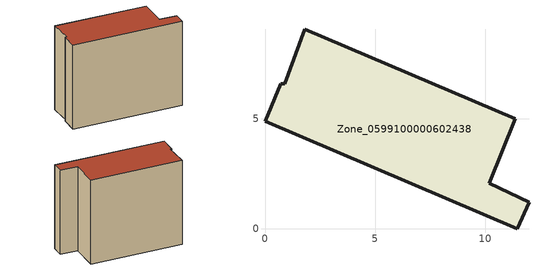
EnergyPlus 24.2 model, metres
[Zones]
Zone_0599100000602438
 floor ground (C_G): 0.91,6.58 1.79,9.07 11.36,5 10.17,2.07 11.98,1.22 11.45,0 0,4.88 0.72,6.6 z0
 wall outside (C_F): 11.45,0 11.98,1.22 10.17,2.07 11.36,5 1.79,9.07 0.91,6.58 0.72,6.6 0,4.88 11.45,0 z0:9.93
 roof outside (C_R): 1.79,9.07 0.91,6.58 0.72,6.6 0,4.88 11.45,0 11.98,1.22 10.17,2.07 11.36,5 z9.93
[BUILDING]
Pand.0599100000602438: North Axis=0; Terrain=City; Loads Convergence Tolerance Value=0.04; Temperature Convergence Tolerance Value=0.4; Solar Distribution=FullExterior; Maximum Number of Warmup Days=25; Minimum Number of Warmup Days=1
[Site:Location]
Rotterdam.The.Hague.AP_ZH_NLD Design_Conditions: Latitude=51.96; Longitude=4.45; Time Zone=1; Elevation=-4.5
[SITE:GROUNDTEMPERATURE:BUILDINGSURFACE]
18, 18, 18, 18, 18, 18, 18, 18, 18, 18, 18, 18
[MATERIAL] Thermal Absorptance=0.9; Solar Absorptance=0.7; Visible Absorptance=0.7
Name | Roughness | Thickness | Conductivity | Density | Specific Heat
G.TI.1946 | MediumSmooth | 0.15 | 1 | 540 | 1210
F.TI.1946 | Rough | 0.3 | 0.857143 | 1920 | 840
R.TI.1946 | MediumRough | 0.2 | 0.1 | 1500 | 1000
[CONSTRUCTION]
C_G: G.TI.1946
C_F: F.TI.1946
C_R: R.TI.1946
[ZONE]
Zone_0599100000602438: Type=1; Multiplier=1; Ceiling Height=Autocalculate; Volume=Autocalculate; Floor Area=autocalculate; Part of Total Floor Area=Yes
[ZONEINFILTRATION:DESIGNFLOWRATE]
Infil_Zone_0599100000602438: Zone or ZoneList or Space or SpaceList=Zone_0599100000602438; Schedule=AlwaysOn; Design Flow Rate Calculation Method=Flow/Area; Flow Rate per Floor Area=0.003; Constant Term Coefficient=1; Temperature Term Coefficient=0; Velocity Term Coefficient=0; Velocity Squared Term Coefficient=0
[HVACTEMPLATE:ZONE:IDEALLOADSAIRSYSTEM]
Zone_0599100000602438: Maximum Heating Supply Air Temperature=50; Minimum Cooling Supply Air Temperature=13; Maximum Heating Supply Air Humidity Ratio=0.0156; Minimum Cooling Supply Air Humidity Ratio=0.0077; Heating Limit=NoLimit; Cooling Limit=NoLimit; Dehumidification Control Type=ConstantSensibleHeatRatio; Cooling Sensible Heat Ratio=0.7; Dehumidification Setpoint=60; Humidification Control Type=None; Humidification Setpoint=30; Outdoor Air Method=None; Outdoor Air Flow Rate per Person=0.00944; Outdoor Air Flow Rate per Zone Floor Area=0; Outdoor Air Flow Rate per Zone=0; Demand Controlled Ventilation Type=None; Outdoor Air Economizer Type=NoEconomizer; Heat Recovery Type=None; Sensible Heat Recovery Effectiveness=0.7; Latent Heat Recovery Effectiveness=0.65
[ZONECONTROL:THERMOSTAT]
ThermostatControl_Zone_0599100000602438: Zone or ZoneList=Zone_0599100000602438; Control Type Schedule=DualSetpointControlType; Control 1=Thermostat_Zone_0599100000602438; Temperature Difference Between Cutout And Setpoint=0
[THERMOSTATSETPOINT:DUALSETPOINT]
Thermostat_Zone_0599100000602438: Heating Setpoint Temperature Schedule=HeatingSetpoint_Zone_0599100000602438; Cooling Setpoint Temperature Schedule=CoolingSetpoint_Zone_0599100000602438
[SCHEDULE:COMPACT]
HeatingSetpoint_Zone_0599100000602438: Through: 12/31, For: AllDays, Until: 24:00, 21
CoolingSetpoint_Zone_0599100000602438: Through: 12/31, For: AllDays, Until: 24:00, 24
DualSetpointControlType: Through: 12/31, For: AllDays, Until: 24:00, 4
AlwaysOn: Through: 12/31, For: AllDays, Until: 24:00, 1
